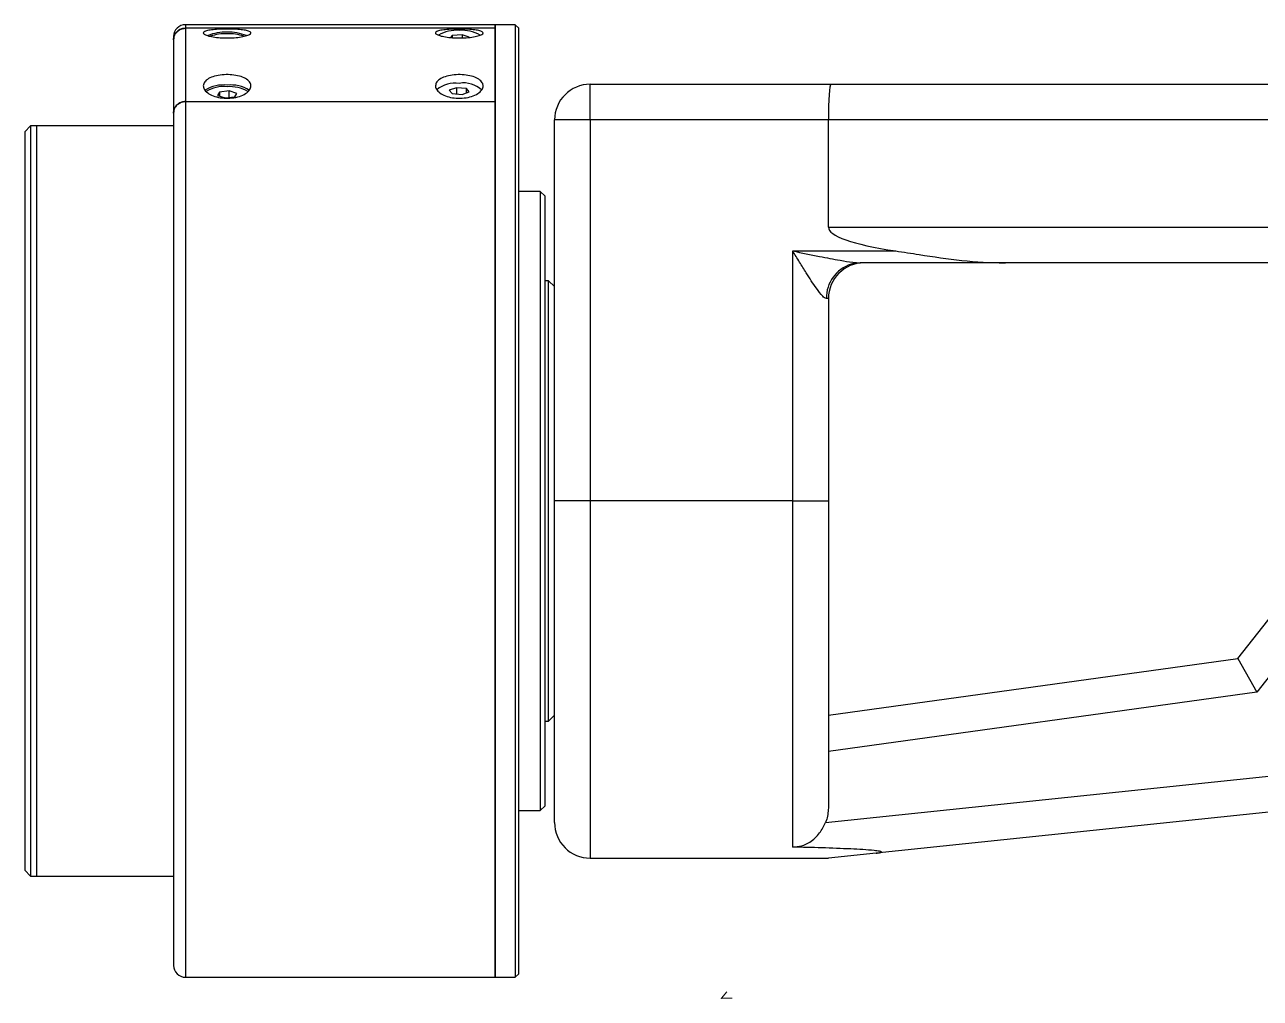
# Model space of a CAD drawing. Header units: millimetres. Extents: x 15 to 1184, y 5 to 836.
# Drawn here: x 467.15 to 487.91, y 514.87 to 531.23 of the extents above; entities that cross this region are included whole.
import ezdxf

# ---------------------------------------------------------------- set-up
doc = ezdxf.new("R2010")
doc.units = ezdxf.units.MM
doc.header["$PDSIZE"] = -1
doc.layers.get('0').update_dxf_attribs({"lineweight": 18})

msp = doc.modelspace()

# ---------------------------------------------------------------- linework, layer by layer
at = {"color": 7, "linetype": 'Continuous', "lineweight": 25}
for p, q in [((475.0515, 531.2251), (469.8515, 531.2251)), ((469.8515, 531.2251), (469.8515, 531.1655)), ((469.8515, 531.1655), (469.8515, 529.9343)), ((475.0515, 531.1655), (469.8515, 531.1655)), ((475.3915, 531.2251), (475.0515, 531.2251)), ((475.0515, 531.2251), (475.0515, 515.2251)), ((475.0515, 531.1655), (475.0515, 531.2251)), ((475.0515, 529.9343), (475.0515, 531.1655)), ((475.4515, 531.1651), (475.3915, 531.2251)), ((475.3915, 531.2251), (475.3915, 515.2251)), ((475.4515, 515.2851), (475.4515, 531.1651)), ((469.6515, 530.9725), (469.6515, 530.5547)), ((474.3302, 531.0416), (474.3047, 531.0103)), ((474.4979, 531.0564), (474.3302, 531.0416)), ((474.3302, 531.0416), (474.3302, 531.0085)), ((474.6193, 531.0141), (474.4979, 531.0564)), ((474.4979, 531.0564), (474.4979, 531.0045)), ((469.6515, 530.5547), (469.6515, 529.7412)), ((470.422, 530.093), (470.3872, 530.035)), ((470.5863, 530.1117), (470.422, 530.093)), ((470.422, 530.093), (470.422, 530.0244)), ((470.7159, 530.0724), (470.5863, 530.1117)), ((470.5863, 530.0036), (470.5863, 530.1117)), ((470.6811, 530.0144), (470.7159, 530.0724)), ((474.4051, 530.1672), (474.2838, 530.1249)), ((474.2838, 530.1249), (474.3302, 530.0678)), ((474.3302, 530.0678), (474.4979, 530.053)), ((474.5729, 530.1524), (474.4051, 530.1672)), ((474.4051, 530.1672), (474.4051, 530.0612)), ((474.4979, 530.053), (474.6193, 530.0953)), ((474.6193, 530.0953), (474.5729, 530.1524)), ((474.5729, 530.0791), (474.5729, 530.1524)), ((476.6515, 529.6251), (476.6515, 530.2251)), ((476.6515, 530.2251), (480.6923, 530.2251)), ((480.6923, 530.2251), (502.116, 530.2251)), ((469.8515, 529.9343), (475.0515, 529.9343)), ((469.8515, 529.9343), (469.8515, 515.2251)), ((470.3872, 530.035), (470.5167, 529.9957)), ((470.5167, 529.9957), (470.6811, 530.0144)), ((475.0515, 515.2251), (475.0515, 529.9343)), ((469.6515, 529.7412), (469.6515, 523.2251)), ((467.2515, 529.5251), (467.1515, 529.4251)), ((467.3515, 529.5251), (467.2515, 529.5251)), ((467.2515, 529.5251), (467.2515, 516.9251)), ((469.6515, 529.5251), (467.3515, 529.5251)), ((467.3515, 529.5251), (467.3515, 516.9251)), ((476.6515, 529.6251), (476.0515, 529.6251)), ((476.0515, 523.2251), (476.0515, 529.6251)), ((476.6515, 529.6251), (476.6515, 523.2251)), ((480.6515, 529.6251), (476.6515, 529.6251)), ((480.6515, 527.8251), (480.6515, 529.6251)), ((502.0349, 529.6251), (480.6515, 529.6251)), ((467.1515, 529.4251), (467.1515, 517.0251)), ((475.8115, 528.4251), (475.4515, 528.4251)), ((475.8915, 528.3451), (475.8115, 528.4251)), ((475.8115, 528.4251), (475.8115, 518.0251)), ((475.8915, 518.1051), (475.8915, 528.3451)), ((480.6515, 527.8251), (502.0349, 527.8251)), ((480.0515, 527.4251), (481.7818, 527.4251)), ((480.0515, 523.2251), (480.0515, 527.4251)), ((483.6241, 527.2251), (481.1829, 527.2251)), ((498.9146, 527.2251), (483.6241, 527.2251)), ((475.9515, 526.9251), (475.8915, 526.9251)), ((476.0515, 526.8251), (475.9515, 526.9251)), ((475.9515, 523.2251), (475.9515, 526.9251)), ((480.6515, 526.6251), (480.6172, 526.6251)), ((480.6515, 526.6251), (480.6515, 523.2251)), ((487.5274, 520.5774), (490.3949, 524.2251)), ((490.9949, 524.0175), (487.8495, 520.0162)), ((469.6515, 523.2251), (469.6515, 515.4251)), ((475.9515, 519.5251), (475.9515, 523.2251)), ((476.6515, 523.2251), (476.0515, 523.2251)), ((476.0515, 517.8251), (476.0515, 523.2251)), ((480.0515, 523.2251), (476.6515, 523.2251)), ((476.6515, 523.2251), (476.6515, 517.2251)), ((480.0515, 517.4121), (480.0515, 523.2251)), ((480.0515, 523.2251), (480.6515, 523.2251)), ((480.6515, 523.2251), (480.6515, 518.0676)), ((480.6515, 519.6251), (487.5274, 520.5774)), ((487.5274, 520.5774), (487.8495, 520.0162)), ((487.8495, 520.0162), (480.6515, 519.0194)), ((475.8915, 519.5251), (475.9515, 519.5251)), ((475.9515, 519.5251), (476.0515, 519.6251)), ((480.6042, 517.8234), (489.3168, 518.7359)), ((475.4515, 518.0251), (475.8115, 518.0251)), ((475.8115, 518.0251), (475.8915, 518.1051)), ((489.3793, 518.1391), (481.4529, 517.309)), ((476.6515, 517.2251), (480.6515, 517.2251)), ((481.4529, 517.309), (480.6515, 517.2251)), ((467.1515, 517.0251), (467.2515, 516.9251)), ((467.2515, 516.9251), (467.3515, 516.9251)), ((467.3515, 516.9251), (469.6515, 516.9251)), ((469.8515, 515.2251), (475.0515, 515.2251)), ((475.0515, 515.2251), (475.3915, 515.2251)), ((475.3915, 515.2251), (475.4515, 515.2851))]:
    msp.add_line(p, q, dxfattribs=at)
at = {"color": 7, "linetype": 'Continuous'}
for q in [(478.9444, 514.9806), (479.032, 514.8716)]:
    msp.add_line((478.8551, 514.8716), q, dxfattribs=at)
at = {"color": 7, "linetype": 'Continuous', "lineweight": 25}
msp.add_lwpolyline([(481.1829, 527.2251), (481.0725, 527.2136), (481.0312, 527.2031)], dxfattribs=at)
for centre, radius, start, end in [((469.8515, 531.0251), 0.2, 90, 180), ((470.5183, 530.3333), 0.766, 87.51397, 112.36043), ((470.5849, 530.335), 0.7643, 67.53497, 92.50448), ((474.4091, 530.5067), 0.6241, 86.09765, 119.62252), ((474.4935, 530.5018), 0.629, 60.74134, 93.82506), ((470.525, 530.2979), 0.7755, 88.04095, 109.21502), ((470.5779, 530.2963), 0.7771, 70.89075, 91.94227), ((470.488, 529.637), 0.5758, 83.66384, 122.13865), ((470.4902, 529.6471), 0.5401, 83.47537, 122.76117), ((470.6166, 529.6476), 0.5655, 56.97216, 96.606), ((470.5937, 529.5583), 0.6268, 60.57919, 93.85942), ((474.3767, 529.7991), 0.4473, 80.37353, 132.22347), ((474.5288, 529.817), 0.4301, 45.72631, 100.35174), ((476.6515, 529.6251), 0.6, 90, 180), ((481.214, 526.6349), 0.5969, 107.83567, 180.94228), ((481.2515, 526.6251), 0.6, 90, 180), ((476.6515, 517.8251), 0.6, 180, 270), ((469.8515, 515.4251), 0.2, 180, 270)]:
    msp.add_arc(centre, radius, start, end, dxfattribs=at)
for centre, major_axis, ratio, start_param, end_param in [((480.6923, 529.6251), (0, 0.6), 0.0679018, 0, 1.5707963), ((485.0901, 527.8251), (4.4385, 0), 0.1351803, 3.1415927, 3.8713203)]:
    msp.add_ellipse(centre, major_axis=major_axis, ratio=ratio, start_param=start_param, end_param=end_param, dxfattribs=at)
for points, knots in [([(469.8515, 531.1655), (469.8295, 531.1635), (469.7854, 531.1594), (469.7265, 531.1274), (469.6812, 531.0802), (469.6555, 531.0257), (469.6527, 530.9884), (469.6515, 530.9725)], [0, 0, 0, 0, 0.06403664, 0.12804833, 0.1927726, 0.25908139, 0.30826229, 0.30826229, 0.30826229, 0.30826229]), ([(469.6515, 530.9725), (469.6538, 530.9947), (469.6584, 531.039), (469.6944, 531.0978), (469.747, 531.1414), (469.8029, 531.1628), (469.8385, 531.1648), (469.8515, 531.1655)], [0, 0, 0, 0, 0.06846369, 0.1369593, 0.20451517, 0.27033147, 0.30824074, 0.30824074, 0.30824074, 0.30824074]), ([(470.1515, 531.0874), (470.1561, 531.0957), (470.1652, 531.1123), (470.2359, 531.1317), (470.3398, 531.1453), (470.4682, 531.1523), (470.6039, 531.1529), (470.7325, 531.1476), (470.8413, 531.1361), (470.9193, 531.1187), (470.9483, 531.101), (470.954, 531.0818), (470.9361, 531.0612), (470.8689, 531.0356), (470.7654, 531.0151), (470.6383, 531.0032), (470.502, 531.0017), (470.3716, 531.0108), (470.2613, 531.029), (470.1836, 531.053), (470.154, 531.0735), (470.152, 531.0846), (470.1515, 531.0874)], [0, 0, 0, 0, 0.0916097, 0.1832213, 0.2746116, 0.3645685, 0.4526685, 0.5397837, 0.62746, 0.7168063, 0.8078105, 0.8368873, 0.9275364, 1.0182159, 1.1081452, 1.1972702, 1.2859494, 1.3744739, 1.4630729, 1.5520051, 1.6416072, 1.6707778, 1.6707778, 1.6707778, 1.6707778]), ([(474.0515, 531.0874), (474.0561, 531.0957), (474.0652, 531.1123), (474.1359, 531.1317), (474.2398, 531.1453), (474.3682, 531.1523), (474.5039, 531.1529), (474.6325, 531.1476), (474.7413, 531.1361), (474.8193, 531.1187), (474.8483, 531.101), (474.854, 531.0818), (474.8361, 531.0612), (474.7689, 531.0356), (474.6654, 531.0151), (474.5383, 531.0032), (474.402, 531.0017), (474.2716, 531.0108), (474.1613, 531.029), (474.0836, 531.053), (474.054, 531.0735), (474.052, 531.0846), (474.0515, 531.0874)], [0, 0, 0, 0, 0.0916097, 0.1832213, 0.2746116, 0.3645685, 0.4526685, 0.5397837, 0.62746, 0.7168063, 0.8078105, 0.8368873, 0.9275364, 1.0182159, 1.1081452, 1.1972702, 1.2859494, 1.3744739, 1.4630729, 1.5520051, 1.6416072, 1.6707778, 1.6707778, 1.6707778, 1.6707778]), ([(470.1515, 530.1981), (470.156, 530.2203), (470.1649, 530.2648), (470.2348, 530.3216), (470.3375, 530.3633), (470.4648, 530.3864), (470.601, 530.3892), (470.7315, 530.3717), (470.8417, 530.3355), (470.9197, 530.2834), (470.9484, 530.2344), (470.954, 530.1829), (470.9358, 530.1293), (470.8677, 530.0663), (470.7631, 530.0175), (470.635, 529.9901), (470.4992, 529.9873), (470.3706, 530.0087), (470.2617, 530.051), (470.184, 530.1092), (470.154, 530.1613), (470.152, 530.1909), (470.1515, 530.1981)], [0, 0, 0, 0, 0.1048401, 0.2097154, 0.313723, 0.4168004, 0.5193621, 0.6217451, 0.7242141, 0.8270685, 0.9306977, 0.9644348, 1.0703859, 1.1763392, 1.2820365, 1.386076, 1.4879679, 1.588721, 1.6901228, 1.7934561, 1.8987069, 1.9323356, 1.9323356, 1.9323356, 1.9323356]), ([(474.0515, 530.1981), (474.056, 530.2203), (474.0649, 530.2648), (474.1348, 530.3216), (474.2375, 530.3633), (474.3648, 530.3864), (474.501, 530.3892), (474.6315, 530.3717), (474.7417, 530.3355), (474.8197, 530.2834), (474.8484, 530.2344), (474.854, 530.1829), (474.8358, 530.1293), (474.7677, 530.0663), (474.6631, 530.0175), (474.535, 529.9901), (474.3992, 529.9873), (474.2706, 530.0087), (474.1617, 530.051), (474.084, 530.1092), (474.054, 530.1613), (474.052, 530.1909), (474.0515, 530.1981)], [0, 0, 0, 0, 0.1048401, 0.2097154, 0.313723, 0.4168004, 0.5193621, 0.6217451, 0.7242141, 0.8270685, 0.9306977, 0.9644348, 1.0703859, 1.1763392, 1.2820365, 1.386076, 1.4879679, 1.588721, 1.6901228, 1.7934561, 1.8987069, 1.9323356, 1.9323356, 1.9323356, 1.9323356]), ([(469.6515, 529.7412), (469.6538, 529.7634), (469.6584, 529.8077), (469.6944, 529.8666), (469.747, 529.9101), (469.8029, 529.9315), (469.8385, 529.9335), (469.8515, 529.9343)], [0, 0, 0, 0, 0.06846369, 0.1369593, 0.20451517, 0.27033147, 0.30824074, 0.30824074, 0.30824074, 0.30824074]), ([(469.8515, 529.9343), (469.8295, 529.9322), (469.7854, 529.9281), (469.7265, 529.8961), (469.6812, 529.8489), (469.6555, 529.7944), (469.6527, 529.7571), (469.6515, 529.7412)], [0, 0, 0, 0, 0.06403664, 0.12804833, 0.1927726, 0.25908139, 0.30826229, 0.30826229, 0.30826229, 0.30826229]), ([(480.0515, 527.4251), (480.0526, 527.4249), (480.2037, 527.3941), (480.4714, 527.339), (480.8063, 527.2755), (481.0369, 527.2349), (481.1421, 527.2278), (481.1829, 527.2251)], [0, 0, 0, 0, 0.0030773, 0.4515516, 0.7984228, 1.0136761, 1.1496932, 1.1496932, 1.1496932, 1.1496932]), ([(480.6172, 526.6251), (480.6068, 526.6282), (480.5884, 526.6336), (480.5331, 526.6858), (480.4297, 526.8217), (480.2983, 527.0253), (480.1657, 527.2387), (480.0902, 527.362), (480.052, 527.4244), (480.0515, 527.4251)], [0, 0, 0, 0, 0.07373904, 0.13004699, 0.31330165, 0.60523152, 0.79407641, 0.98515992, 0.98742063, 0.98742063, 0.98742063, 0.98742063]), ([(481.7818, 527.4251), (481.9136, 527.4048), (482.2839, 527.3478), (482.8937, 527.2569), (483.3757, 527.2253), (483.6198, 527.2251), (483.6241, 527.2251)], [0, 0, 0, 0, 0.3972875, 1.1159498, 1.841867, 1.8550952, 1.8550952, 1.8550952, 1.8550952]), ([(480.6515, 518.0676), (480.6454, 517.9946), (480.6383, 517.9109), (480.6081, 517.8334), (480.6042, 517.8234)], [0, 0, 0, 0, 0.21759147, 0.24966154, 0.24966154, 0.24966154, 0.24966154]), ([(480.0515, 517.4121), (480.1031, 517.4159), (480.2058, 517.4234), (480.3647, 517.5042), (480.5076, 517.6328), (480.5735, 517.763), (480.6042, 517.8234)], [0, 0, 0, 0, 0.15096185, 0.300789, 0.53074723, 0.73016414, 0.73016414, 0.73016414, 0.73016414]), ([(481.4529, 517.309), (481.4738, 517.3114), (481.5037, 517.3149), (481.5329, 517.3214), (481.5438, 517.3265), (481.5426, 517.3315), (481.5317, 517.3367), (481.4945, 517.3452), (481.3312, 517.3641), (480.8406, 517.3908), (480.3782, 517.4033), (480.0515, 517.4121)], [0, 0, 0, 0, 0.0693898, 0.099069, 0.1290739, 0.1506765, 0.1722072, 0.2092756, 0.3062425, 0.6830007, 1.5905725, 1.5905725, 1.5905725, 1.5905725])]:
    msp.add_open_spline(points, degree=3, knots=knots, dxfattribs=at)
at = {"color": 7, "linetype": 'Continuous'}
msp.add_point((478.8551, 514.8716), dxfattribs=at)

doc.saveas('drawing.dxf')
